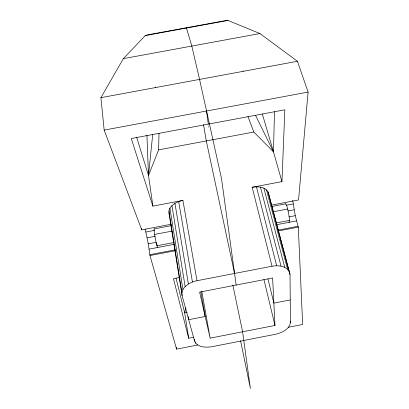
<?xml version="1.0" encoding="UTF-8"?>
<svg xmlns="http://www.w3.org/2000/svg" width="409" height="409" viewBox="0 0 409 409"><rect width="100%" height="100%" fill="white"/><g stroke="black" fill="none" stroke-linecap="round" stroke-linejoin="round"><path stroke-width="0.61" d="M288.769 221.882A9.341 1.15 79.2 0 0 289.46 220.834L289.449 220.042A9.341 1.15 79.2 0 0 287.691 209.05A9.341 1.15 79.2 0 0 285.451 203.968M289.398 271.729C286.055 265.707 278.11 265.175 272.026 266.223L252.169 187.266C257.675 186.376 264.92 186.576 268.094 191.969L290.022 274.618L290.441 322.435C289.444 329.536 281.612 332.834 275.415 334.286L212.097 346.684C206.09 347.66 197.481 347.63 194.577 341.178L182.082 295.518C180.732 287.123 189.996 282.092 197.005 280.712L182.91 200.415L152.894 206.11L148.498 175.43L158.615 149.888L159.004 133.314M252.169 187.266L281.949 181.616L273.473 151.862L274.485 111.703M281.949 181.616L284.848 109.806L131.269 138.528L152.894 206.11M171.412 224.209L141.744 229.868L104.172 130.103L100.911 97.674L123.329 58.651L145.287 35.583L148.385 34.714L224.25 20.828L227.982 20.45L259.914 33.548L297.44 61.289L308.089 92.081L298.555 199.965L271.07 205.206M136.586 137.117L148.498 175.43L152.736 134.193M185.952 307.839L184.648 312.762L188.692 338.253L193.667 337.282M182.082 295.518L169.04 213.437C167.961 205.814 176.668 201.678 182.91 200.415M210.139 338.131L274.976 325.457L272.614 277.987L199.618 292.123L210.139 338.131L201.77 291.188M145.236 229.071L148.252 243.805L149.985 255.564L176.576 349.148L197.849 344.986M288.34 327.277L302.66 324.475L298.299 227.123L295.272 215.681L292.716 200.338M187.138 312.277L184.648 312.762L176.023 278.146M290.242 299.935L273.861 303.125L267.951 278.933M149.898 254.679L175.389 249.792M277.685 230.18L298.008 226.284M149.985 255.564L175.512 250.671M278.565 230.906L298.299 227.123M179.055 277.568L173.431 278.652L188.692 338.253M197.005 280.712L272.026 266.223M154.101 228.928L171.305 225.645M271.724 206.494L285.727 203.82M145.926 232.031L154.582 230.379M286.274 205.252L293.156 203.938M154.612 234.429L172 231.111M272.91 211.836L287.68 209.019M147.143 237.849L155.164 236.315M287.854 210.967L294.102 209.771M148.252 243.805L156.279 242.271M289.025 216.877L295.272 215.681M174.316 242.45L157.01 245.763L156.898 245.415A9.392 0.649 79.2 0 1 154.617 234.464A9.392 0.649 79.2 0 1 154.285 228.989M276.581 222.869L289.444 220.41M149.127 249.122L173.871 244.383M276.464 224.735L296.51 220.896M158.615 149.888L253.815 132.025L273.473 151.862L262.348 114.065M100.911 97.674L297.44 61.289M104.172 130.103L308.089 92.081M123.329 58.651L259.914 33.548M145.287 35.583L227.982 20.45M186.376 27.761L191.806 46.064L199.561 79.407L221.52 178.6L236.167 285.047M255.518 115.312L273.473 151.862M247.961 116.545L253.815 132.025M243.069 70.921L243.197 71.33M169.04 213.437L169.541 215.211M290.022 274.618L268.094 191.969M266.479 189.796L287.604 269.234M263.877 188.135L284.751 267.312M260.456 187.112L281.024 266.116M256.458 186.816L276.678 265.743M290.124 321.203L290.441 322.435M263.933 279.541L274.976 325.457M234.572 273.457L206.305 140.941L203.529 124.638M232.828 285.099L242.598 331.786L250.41 388.55L240.584 340.769M208.621 126.601L208.723 127.112M200.86 292.072L205.19 316.489L188.697 319.7L188.191 316.551M178.692 201.581L192.44 282.011M174.945 203.355L188.391 284.015M195.507 342.057L195.717 343.309M194.265 339.291L194.577 341.178M171.933 205.599L185.149 286.561M169.878 208.155L182.935 289.47M168.897 210.829L181.898 292.527M155.706 87.097L155.773 87.516M141.55 228.626L141.744 229.868M176.305 347.292L176.576 349.148M156.662 243.324L157.122 246.172A9.392 0.649 79.2 0 0 157.675 247.322M206.484 110.583L208.293 124.121M146.938 135.282L148.498 175.43"/></g></svg>
